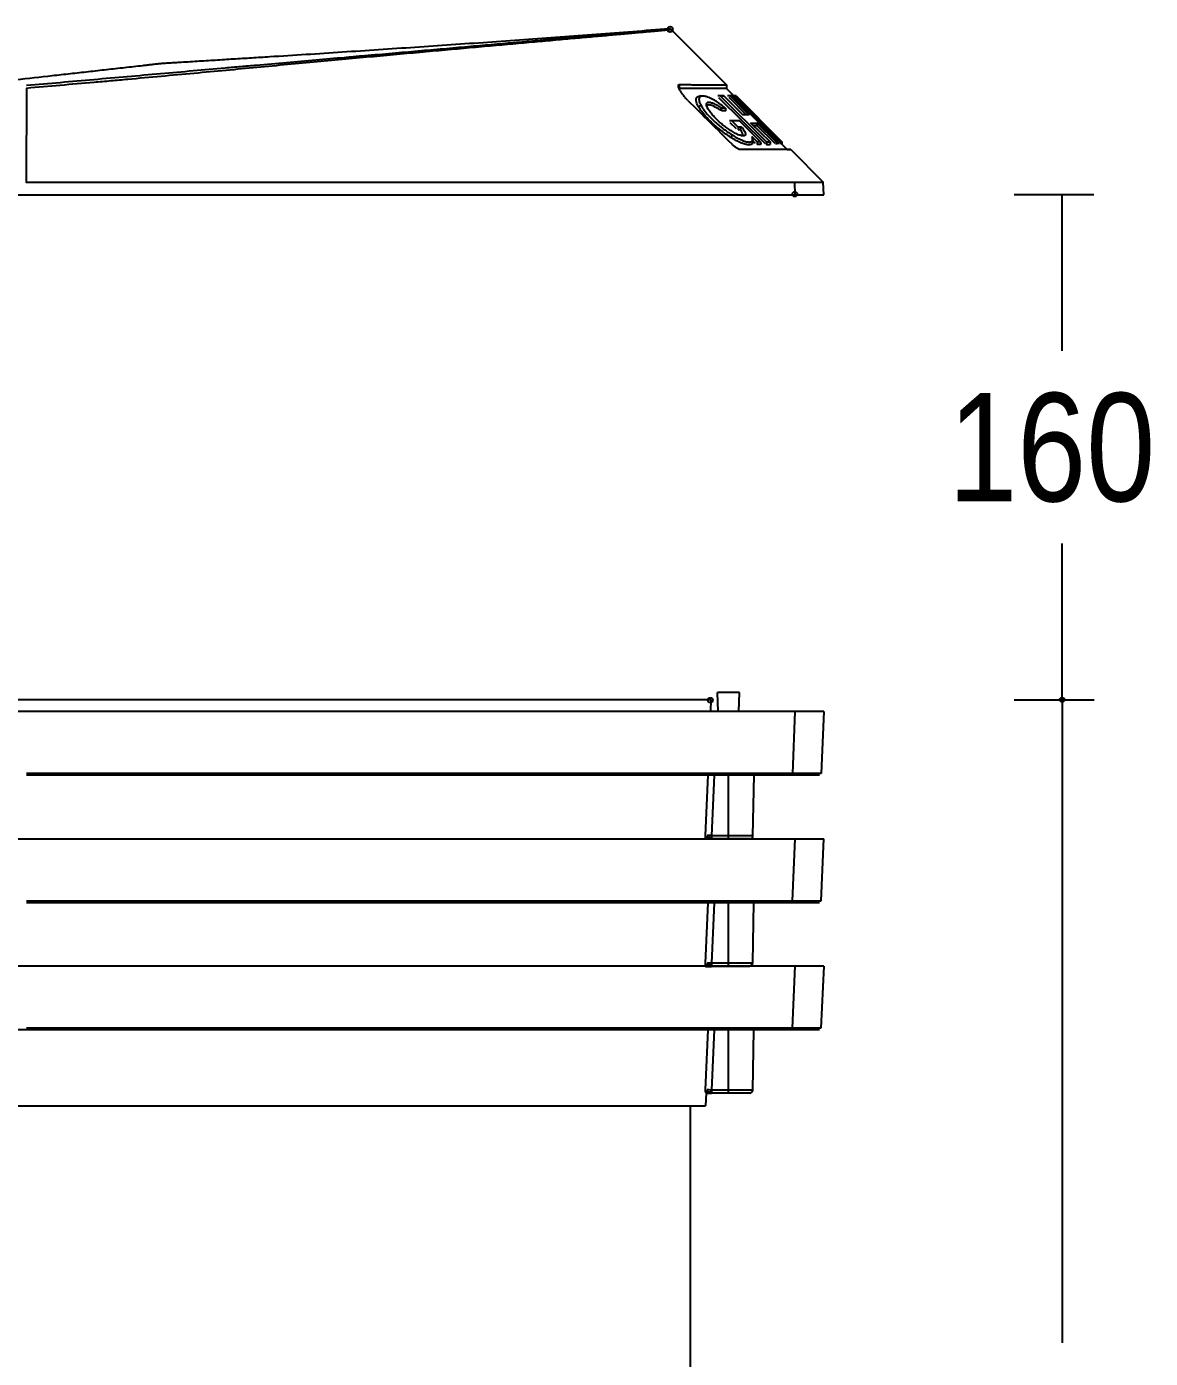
# Model space of a CAD drawing. Extents: x 0 to 170, y 4 to 247.
# Drawn here: x 43.99 to 85.23, y 122.69 to 171.57 of the extents above; entities that cross this region are included whole.
import ezdxf

# ---------------------------------------------------------------- set-up
doc = ezdxf.new("R2010")
doc.units = 0
doc.layers.add('LIVELLO_1', color=160, linetype='Continuous')
doc.styles.add('STD', font='txt')

# ---------------------------------------------------------------- blocks, each defined once
blk = doc.blocks.new('AI9-BLK1')
at = {"layer": 'LIVELLO_1', "color": 7}
for p, q in [((-17.258, 46.035), (-15.243, 44.014)), ((-16.098, 43.604), (-16.187, 43.607)), ((-15.429, 43.612), (-15.558, 43.612)), ((-15.47, 43.608), (-15.558, 43.612)), ((-15.526, 43.553), (-13.822, 41.866)), ((-15.429, 43.612), (-15.341, 43.608)), ((-14.972, 43.609), (-15.238, 43.876)), ((-15.109, 43.607), (-15.196, 43.611)), ((-15.158, 43.558), (-14.515, 42.916)), ((-15.032, 43.608), (-15.118, 43.612)), ((-15.032, 43.607), (-15.118, 43.611)), ((-14.948, 43.607), (-15.033, 43.609)), ((-13.342, 41.92), (-15.032, 43.607)), ((-14.911, 43.607), (-14.996, 43.609)), ((-14.887, 43.607), (-14.972, 43.609)), ((-14.948, 43.607), (-13.263, 41.918)), ((-13.228, 41.918), (-14.911, 43.607)), ((-15.423, 43.064), (-15.417, 43.161)), ((-15.272, 43.161), (-15.269, 43.074)), ((-15.04, 42.691), (-15.131, 42.694)), ((-14.872, 42.401), (-15.104, 42.626)), ((-14.767, 42.693), (-14.856, 42.696)), ((-14.767, 42.693), (-14.856, 42.694)), ((-14.249, 42.524), (-14.123, 42.525)), ((-14.81, 42.466), (-14.814, 42.366)), ((-14.72, 42.369), (-14.814, 42.366)), ((-13.012, 41.64), (-14.767, 41.641)), ((-14.279, 42.02), (-14.275, 41.931)), ((-14.177, 41.86), (-14.276, 41.961)), ((-14.113, 41.922), (-14.117, 41.825)), ((-13.986, 41.921), (-13.983, 41.835)), ((-13.64, 41.921), (-13.64, 41.829)), ((-13.64, 41.921), (-13.637, 41.835)), ((-13.417, 41.92), (-13.415, 41.83)), ((-13.342, 41.921), (-13.339, 41.835)), ((-13.342, 41.92), (-13.341, 41.832)), ((-13.263, 41.918), (-13.26, 41.832)), ((-13.225, 41.832), (-13.228, 41.918)), ((-13.012, 41.64), (-13.203, 41.832)), ((-13.012, 41.641), (-12.875, 41.639)), ((-12.876, 41.637), (-11.685, 40.443)), ((-12.744, 40.443), (-12.729, 39.975)), ((-11.67, 39.976), (-11.685, 40.444)), ((-4.682, 39.989), (-1.757, 39.989)), ((-2.929, 39.996), (-2.929, 34.258)), ((-2.929, 27.176), (-2.929, 21.441)), ((-14.763, 21.712), (-15.568, 21.712)), ((-15.543, 21.013), (-15.568, 21.712)), ((-14.789, 21.013), (-14.763, 21.712)), ((-43.62, 21.46), (-15.808, 21.46)), ((-15.808, 21.46), (-15.826, 21.013)), ((-4.682, 21.447), (-1.757, 21.447)), ((-4.665, 21.447), (-1.739, 21.447)), ((-2.912, -2.151), (-2.912, 21.453)), ((-12.729, 21.013), (-12.819, 18.735)), ((-11.669, 21.013), (-11.769, 18.735)), ((-12.819, 18.735), (-40.928, 18.735)), ((-12.873, 18.678), (-40.923, 18.678)), ((-15.922, 18.678), (-16.016, 16.463)), ((-15.689, 18.678), (-15.783, 16.456)), ((-15.166, 16.456), (-15.166, 18.678)), ((-14.267, 16.456), (-14.228, 18.678)), ((-11.827, 18.678), (-12.873, 18.678)), ((-11.769, 18.735), (-12.819, 18.735)), ((-16.004, 16.341), (-15.894, 16.341)), ((-15.894, 16.341), (-15.783, 16.341)), ((-15.783, 16.456), (-15.783, 16.377)), ((-15.166, 16.456), (-15.783, 16.456)), ((-15.166, 16.341), (-15.783, 16.341)), ((-15.166, 16.341), (-15.166, 16.456)), ((-14.267, 16.456), (-15.166, 16.456)), ((-14.384, 16.341), (-15.166, 16.341)), ((-12.732, 16.337), (-12.822, 14.064)), ((-11.673, 16.337), (-11.772, 14.064)), ((-12.819, 14.053), (-40.928, 14.053)), ((-12.873, 13.996), (-40.923, 13.996)), ((-15.922, 13.996), (-16.016, 11.783)), ((-15.689, 13.996), (-15.783, 11.777)), ((-15.166, 11.777), (-15.166, 13.996)), ((-14.269, 11.791), (-14.23, 14.007)), ((-11.827, 13.996), (-12.873, 13.996)), ((-11.769, 14.053), (-12.819, 14.053)), ((-15.783, 11.777), (-15.783, 11.695)), ((-15.166, 11.777), (-15.783, 11.777)), ((-15.166, 11.662), (-15.166, 11.777)), ((-14.267, 11.777), (-15.166, 11.777)), ((-16.004, 11.662), (-15.894, 11.662)), ((-15.894, 11.662), (-15.783, 11.662)), ((-15.166, 11.662), (-15.783, 11.662)), ((-14.384, 11.662), (-15.166, 11.662)), ((-12.732, 11.665), (-12.822, 9.392)), ((-11.672, 11.665), (-11.772, 9.392)), ((-40.918, 9.337), (-49.389, 9.337)), ((-12.822, 9.392), (-40.924, 9.392)), ((-12.876, 9.337), (-40.918, 9.337)), ((-15.924, 9.337), (-16.019, 7.125)), ((-15.692, 9.337), (-15.786, 7.119)), ((-15.169, 7.119), (-15.169, 9.337)), ((-14.269, 7.119), (-14.23, 9.337)), ((-11.83, 9.337), (-12.876, 9.337)), ((-11.772, 9.392), (-12.822, 9.392)), ((-15.99, 7.006), (-16.01, 6.539)), ((-16.007, 7.006), (-15.897, 7.006)), ((-15.897, 7.006), (-15.786, 7.006)), ((-15.786, 7.119), (-15.786, 7.038)), ((-15.169, 7.119), (-15.786, 7.119)), ((-15.169, 7.006), (-15.786, 7.006)), ((-15.169, 7.006), (-15.169, 7.119)), ((-14.269, 7.119), (-15.169, 7.119)), ((-14.386, 7.006), (-15.169, 7.006)), ((-52.78, 6.539), (-16.01, 6.539)), ((-16.566, 6.539), (-16.566, -32.709))]:
    blk.add_line(p, q, dxfattribs=at)
for points in [[(-14.641, 42.914), (-15.341, 43.608), (-15.47, 43.608), (-13.766, 41.921), (-13.64, 41.921), (-14.339, 42.613), (-14.113, 42.613), (-13.417, 41.92)], [(-15.109, 43.607), (-14.413, 42.913), (-14.641, 42.914)], [(-14.887, 43.607), (-13.206, 41.918), (-13.203, 41.832), (-13.206, 41.918)], [(-14.413, 42.913), (-14.515, 42.916), (-14.645, 42.916)], [(-14.113, 42.613), (-14.123, 42.525), (-13.466, 41.87)], [(-13.766, 41.921), (-13.768, 41.827), (-13.64, 41.829)], [(-49.524, 39.975), (-40.938, 39.975), (-12.729, 39.975), (-11.67, 39.975)], [(-11.669, 21.013), (-12.729, 21.013), (-40.938, 21.013), (-49.524, 21.013), (-54.64, 21.013)], [(-11.67, 16.331), (-12.729, 16.331), (-40.938, 16.331), (-49.524, 16.331), (-54.64, 16.331), (-54.794, 16.331)], [(-15.783, 16.456), (-15.826, 16.459), (-15.869, 16.46), (-15.908, 16.462), (-15.943, 16.463)], [(-15.783, 11.777), (-15.826, 11.779), (-15.869, 11.78), (-15.908, 11.781), (-15.943, 11.781)], [(-11.672, 11.665), (-12.732, 11.665), (-40.934, 11.665), (-49.519, 11.665), (-54.631, 11.665)], [(-15.786, 7.119), (-15.83, 7.121), (-15.872, 7.124), (-15.911, 7.124), (-15.944, 7.125)]]:
    blk.add_lwpolyline(points, dxfattribs=at)
for centre, radius in [((-17.309, 46.048), 0.102), ((-17.309, 46.048), 0.102), ((-12.729, 40.001), 0.0886)]:
    blk.add_circle(centre, radius, dxfattribs=at)
for centre, major_axis, ratio in [((-15.832, 21.432), (0.0894, 0), 0.986543), ((-2.928, 21.447), (-0.0003, -0.081), 0.976587), ((-2.911, 21.447), (-0.0003, -0.081), 0.985097)]:
    blk.add_ellipse(centre, major_axis=major_axis, ratio=ratio, dxfattribs=at)
for points, knots in [([(-17.348, 46.068), (-18.236, 45.998), (-19.123, 45.93), (-20.011, 45.864), (-20.898, 45.797), (-21.786, 45.73), (-22.674, 45.667), (-23.563, 45.603), (-24.45, 45.542), (-25.339, 45.479), (-25.783, 45.448), (-26.227, 45.418), (-26.671, 45.387), (-27.115, 45.359), (-27.56, 45.327), (-28.004, 45.299), (-28.447, 45.268), (-28.892, 45.24), (-29.337, 45.211), (-29.779, 45.181), (-30.224, 45.152), (-30.669, 45.123), (-31.113, 45.095), (-31.558, 45.066), (-32.001, 45.038), (-32.223, 45.024), (-32.445, 45.011), (-32.668, 44.997), (-32.89, 44.984), (-33.113, 44.969), (-33.335, 44.956), (-33.557, 44.942), (-33.777, 44.927), (-34.001, 44.913), (-34.112, 44.906), (-34.223, 44.9), (-34.334, 44.893), (-34.445, 44.886), (-34.556, 44.879), (-34.667, 44.872), (-34.779, 44.866), (-34.889, 44.858), (-34.999, 44.851), (-35.112, 44.844), (-35.221, 44.838), (-35.334, 44.831), (-35.389, 44.828), (-35.446, 44.825), (-35.5, 44.821), (-35.556, 44.818), (-35.611, 44.815), (-35.668, 44.811), (-35.723, 44.808), (-35.778, 44.805), (-35.833, 44.801), (-35.888, 44.797), (-35.945, 44.794), (-36, 44.788), (-36.028, 44.787), (-36.056, 44.784), (-36.083, 44.78), (-36.111, 44.777), (-36.138, 44.774), (-36.166, 44.771), (-36.221, 44.766), (-36.276, 44.76), (-36.333, 44.753), (-36.387, 44.747), (-36.442, 44.742), (-36.497, 44.734), (-36.554, 44.727), (-36.609, 44.722), (-36.663, 44.714), (-36.775, 44.703), (-36.885, 44.69), (-36.996, 44.678), (-37.106, 44.665), (-37.216, 44.652), (-37.327, 44.641), (-37.438, 44.628), (-37.547, 44.615), (-37.66, 44.603), (-37.769, 44.591), (-37.88, 44.578), (-37.991, 44.565), (-38.211, 44.541), (-38.432, 44.516), (-38.655, 44.49), (-38.875, 44.468), (-39.098, 44.442), (-39.319, 44.418), (-39.539, 44.394), (-39.76, 44.368), (-39.983, 44.344), (-40.424, 44.295), (-40.866, 44.245), (-41.309, 44.198), (-41.752, 44.148), (-42.194, 44.1), (-42.637, 44.052), (-43.079, 44.002), (-43.521, 43.956), (-43.964, 43.907), (-44.406, 43.859), (-44.849, 43.812), (-45.292, 43.763), (-45.734, 43.716), (-46.177, 43.669), (-46.62, 43.622), (-47.062, 43.574), (-47.505, 43.526), (-47.948, 43.48), (-48.389, 43.433), (-48.833, 43.387), (-49.276, 43.34), (-49.719, 43.294), (-50.161, 43.248), (-50.603, 43.202), (-51.047, 43.155), (-51.49, 43.111), (-51.933, 43.066), (-52.154, 43.042), (-52.375, 43.021), (-52.597, 42.998), (-52.818, 42.975), (-53.04, 42.954), (-53.262, 42.931), (-53.484, 42.908), (-53.704, 42.887), (-53.926, 42.866), (-54.147, 42.842), (-54.368, 42.819), (-54.59, 42.798)], [0, 0, 0, 0, 1, 1, 1, 2, 2, 2, 3, 3, 3, 4, 4, 4, 5, 5, 5, 6, 6, 6, 7, 7, 7, 8, 8, 8, 9, 9, 9, 10, 10, 10, 11, 11, 11, 12, 12, 12, 13, 13, 13, 14, 14, 14, 15, 15, 15, 16, 16, 16, 17, 17, 17, 18, 18, 18, 19, 19, 19, 20, 20, 20, 21, 21, 21, 22, 22, 22, 23, 23, 23, 24, 24, 24, 25, 25, 25, 26, 26, 26, 27, 27, 27, 28, 28, 28, 29, 29, 29, 30, 30, 30, 31, 31, 31, 32, 32, 32, 33, 33, 33, 34, 34, 34, 35, 35, 35, 36, 36, 36, 37, 37, 37, 38, 38, 38, 39, 39, 39, 40, 40, 40, 41, 41, 41, 42, 42, 42, 43, 43, 43, 44, 44, 44, 44]), ([(-17.258, 46.035), (-17.258, 46.035), (-17.258, 46.035), (-17.258, 46.035), (-17.258, 46.035), (-17.259, 46.035), (-17.259, 46.034), (-17.259, 46.034), (-17.261, 46.034), (-17.261, 46.034), (-17.261, 46.034), (-17.264, 46.034), (-17.264, 46.034), (-17.264, 46.034), (-17.268, 46.034), (-17.268, 46.034), (-17.269, 46.034), (-17.272, 46.034), (-17.275, 46.034), (-17.278, 46.033), (-17.283, 46.033), (-17.286, 46.033), (-17.29, 46.031), (-17.294, 46.031), (-17.299, 46.031), (-17.303, 46.031), (-17.308, 46.03), (-17.313, 46.03), (-17.319, 46.03), (-17.325, 46.03), (-17.329, 46.028), (-17.344, 46.028), (-17.357, 46.026), (-17.369, 46.026), (-17.384, 46.023), (-17.4, 46.023), (-17.416, 46.021), (-17.435, 46.018), (-17.454, 46.017), (-17.471, 46.016), (-17.491, 46.014), (-17.512, 46.013), (-17.533, 46.008), (-17.556, 46.007), (-17.579, 46.006), (-17.601, 46.003), (-17.627, 46.001), (-17.652, 46), (-17.676, 45.997), (-17.733, 45.991), (-17.789, 45.987), (-17.845, 45.981), (-17.908, 45.976), (-17.972, 45.97), (-18.035, 45.964), (-18.106, 45.959), (-18.177, 45.952), (-18.247, 45.945), (-18.324, 45.938), (-18.401, 45.93), (-18.478, 45.925), (-18.563, 45.916), (-18.646, 45.909), (-18.728, 45.902), (-18.816, 45.895), (-18.905, 45.886), (-18.994, 45.878), (-19.087, 45.869), (-19.181, 45.861), (-19.274, 45.852), (-19.373, 45.844), (-19.472, 45.835), (-19.569, 45.825), (-19.672, 45.817), (-19.776, 45.807), (-19.88, 45.798), (-20.098, 45.78), (-20.317, 45.759), (-20.537, 45.74), (-20.652, 45.73), (-20.767, 45.72), (-20.881, 45.71), (-21.001, 45.698), (-21.119, 45.688), (-21.238, 45.677), (-21.36, 45.667), (-21.484, 45.655), (-21.606, 45.644), (-21.733, 45.632), (-21.859, 45.622), (-21.984, 45.611), (-22.245, 45.589), (-22.507, 45.564), (-22.768, 45.54), (-23.041, 45.515), (-23.316, 45.491), (-23.589, 45.466), (-23.875, 45.441), (-24.16, 45.415), (-24.445, 45.389), (-24.741, 45.363), (-25.038, 45.335), (-25.334, 45.309), (-25.642, 45.281), (-25.948, 45.254), (-26.256, 45.225), (-26.575, 45.197), (-26.891, 45.169), (-27.211, 45.139), (-27.538, 45.109), (-27.867, 45.078), (-28.196, 45.048), (-28.534, 45.017), (-28.874, 44.985), (-29.213, 44.954), (-29.563, 44.923), (-29.913, 44.889), (-30.262, 44.856), (-30.623, 44.824), (-30.984, 44.79), (-31.344, 44.757), (-32.097, 44.686), (-32.851, 44.615), (-33.603, 44.544), (-33.996, 44.509), (-34.388, 44.472), (-34.78, 44.434), (-35.181, 44.398), (-35.582, 44.36), (-35.984, 44.324), (-36.393, 44.286), (-36.801, 44.248), (-37.21, 44.212), (-37.415, 44.192), (-37.623, 44.174), (-37.829, 44.157), (-38.036, 44.138), (-38.242, 44.12), (-38.448, 44.102), (-38.862, 44.066), (-39.275, 44.031), (-39.688, 43.994), (-40.1, 43.958), (-40.513, 43.923), (-40.925, 43.886), (-40.925, 43.886), (-40.937, 40.443), (-40.937, 40.443), (-40.937, 40.443), (-12.744, 40.443), (-12.744, 40.443), (-12.744, 40.443), (-11.685, 40.443), (-11.685, 40.443)], [0, 0, 0, 0, 1, 1, 1, 2, 2, 2, 3, 3, 3, 4, 4, 4, 5, 5, 5, 6, 6, 6, 7, 7, 7, 8, 8, 8, 9, 9, 9, 10, 10, 10, 11, 11, 11, 12, 12, 12, 13, 13, 13, 14, 14, 14, 15, 15, 15, 16, 16, 16, 17, 17, 17, 18, 18, 18, 19, 19, 19, 20, 20, 20, 21, 21, 21, 22, 22, 22, 23, 23, 23, 24, 24, 24, 25, 25, 25, 26, 26, 26, 27, 27, 27, 28, 28, 28, 29, 29, 29, 30, 30, 30, 31, 31, 31, 32, 32, 32, 33, 33, 33, 34, 34, 34, 35, 35, 35, 36, 36, 36, 37, 37, 37, 38, 38, 38, 39, 39, 39, 40, 40, 40, 41, 41, 41, 42, 42, 42, 43, 43, 43, 44, 44, 44, 45, 45, 45, 46, 46, 46, 47, 47, 47, 48, 48, 48, 49, 49, 49, 50, 50, 50, 51, 51, 51, 51]), ([(-40.923, 43.998), (-40.513, 44.035), (-40.103, 44.07), (-39.692, 44.106), (-39.28, 44.143), (-38.871, 44.178), (-38.458, 44.215), (-37.64, 44.286), (-36.823, 44.358), (-36.005, 44.429), (-35.605, 44.465), (-35.206, 44.502), (-34.806, 44.536), (-34.416, 44.571), (-34.025, 44.604), (-33.635, 44.639), (-33.443, 44.655), (-33.252, 44.672), (-33.061, 44.689), (-32.871, 44.705), (-32.683, 44.722), (-32.495, 44.74), (-32.124, 44.771), (-31.756, 44.804), (-31.384, 44.837), (-31.026, 44.868), (-30.667, 44.899), (-30.308, 44.932), (-29.959, 44.961), (-29.612, 44.993), (-29.264, 45.022), (-29.092, 45.038), (-28.922, 45.054), (-28.752, 45.068), (-28.585, 45.082), (-28.416, 45.096), (-28.25, 45.112), (-28.084, 45.126), (-27.92, 45.14), (-27.754, 45.154), (-27.591, 45.17), (-27.43, 45.184), (-27.267, 45.197), (-26.951, 45.227), (-26.634, 45.254), (-26.317, 45.281), (-26.011, 45.309), (-25.705, 45.335), (-25.398, 45.361), (-25.25, 45.374), (-25.1, 45.389), (-24.952, 45.401), (-24.805, 45.415), (-24.658, 45.428), (-24.513, 45.441), (-24.228, 45.466), (-23.945, 45.491), (-23.659, 45.515), (-23.522, 45.528), (-23.384, 45.539), (-23.246, 45.552), (-23.111, 45.561), (-22.978, 45.574), (-22.842, 45.586), (-22.583, 45.61), (-22.321, 45.632), (-22.06, 45.657), (-21.936, 45.667), (-21.809, 45.678), (-21.684, 45.688), (-21.563, 45.699), (-21.44, 45.71), (-21.318, 45.72), (-21.199, 45.73), (-21.082, 45.742), (-20.964, 45.752), (-20.849, 45.762), (-20.733, 45.773), (-20.618, 45.781), (-20.4, 45.801), (-20.182, 45.82), (-19.964, 45.84), (-19.861, 45.848), (-19.759, 45.857), (-19.656, 45.867), (-19.558, 45.875), (-19.458, 45.884), (-19.361, 45.894), (-19.268, 45.901), (-19.174, 45.909), (-19.081, 45.916), (-18.992, 45.925), (-18.904, 45.932), (-18.816, 45.939), (-18.734, 45.947), (-18.651, 45.956), (-18.568, 45.962), (-18.491, 45.969), (-18.414, 45.976), (-18.337, 45.981), (-18.266, 45.989), (-18.196, 45.994), (-18.125, 46), (-18.062, 46.006), (-17.999, 46.013), (-17.935, 46.018), (-17.879, 46.023), (-17.823, 46.028), (-17.766, 46.033), (-17.742, 46.034), (-17.717, 46.037), (-17.692, 46.038), (-17.669, 46.04), (-17.646, 46.042), (-17.624, 46.044), (-17.603, 46.047), (-17.582, 46.048), (-17.562, 46.05), (-17.544, 46.051), (-17.525, 46.052), (-17.508, 46.055), (-17.491, 46.055), (-17.477, 46.057), (-17.459, 46.058), (-17.448, 46.059), (-17.435, 46.061), (-17.422, 46.062), (-17.416, 46.062), (-17.41, 46.064), (-17.405, 46.064), (-17.4, 46.064), (-17.394, 46.064), (-17.39, 46.065), (-17.386, 46.065), (-17.381, 46.065), (-17.379, 46.065), (-17.374, 46.065), (-17.371, 46.067), (-17.367, 46.067), (-17.365, 46.067), (-17.361, 46.067), (-17.358, 46.067), (-17.358, 46.067), (-17.355, 46.067), (-17.355, 46.067), (-17.355, 46.067), (-17.354, 46.067), (-17.352, 46.068), (-17.352, 46.068), (-17.351, 46.068), (-17.351, 46.068), (-17.351, 46.068), (-17.35, 46.068), (-17.35, 46.068), (-17.35, 46.068), (-17.348, 46.068), (-17.348, 46.068)], [0, 0, 0, 0, 1, 1, 1, 2, 2, 2, 3, 3, 3, 4, 4, 4, 5, 5, 5, 6, 6, 6, 7, 7, 7, 8, 8, 8, 9, 9, 9, 10, 10, 10, 11, 11, 11, 12, 12, 12, 13, 13, 13, 14, 14, 14, 15, 15, 15, 16, 16, 16, 17, 17, 17, 18, 18, 18, 19, 19, 19, 20, 20, 20, 21, 21, 21, 22, 22, 22, 23, 23, 23, 24, 24, 24, 25, 25, 25, 26, 26, 26, 27, 27, 27, 28, 28, 28, 29, 29, 29, 30, 30, 30, 31, 31, 31, 32, 32, 32, 33, 33, 33, 34, 34, 34, 35, 35, 35, 36, 36, 36, 37, 37, 37, 38, 38, 38, 39, 39, 39, 40, 40, 40, 41, 41, 41, 42, 42, 42, 43, 43, 43, 44, 44, 44, 45, 45, 45, 46, 46, 46, 47, 47, 47, 48, 48, 48, 49, 49, 49, 50, 50, 50, 51, 51, 51, 52, 52, 52, 52]), ([(-16.655, 43.445), (-16.687, 43.477), (-16.717, 43.509), (-16.747, 43.543), (-16.776, 43.575), (-16.803, 43.609), (-16.829, 43.642), (-16.854, 43.676), (-16.879, 43.709), (-16.9, 43.743), (-16.91, 43.758), (-16.921, 43.777), (-16.931, 43.792), (-16.94, 43.807), (-16.95, 43.822), (-16.957, 43.841), (-16.966, 43.855), (-16.973, 43.869), (-16.981, 43.883), (-16.986, 43.899), (-16.991, 43.913), (-16.995, 43.927), (-16.999, 43.938), (-17.003, 43.95), (-17.005, 43.964), (-17.005, 43.97), (-17.006, 43.974), (-17.006, 43.981), (-17.006, 43.984), (-17.005, 43.989), (-17.003, 43.994), (-17.003, 43.998), (-17.002, 44.001), (-16.999, 44.005), (-16.998, 44.008), (-16.995, 44.014), (-16.992, 44.015), (-16.985, 44.021), (-16.976, 44.022), (-16.967, 44.022), (-16.832, 44.021), (-16.695, 44.021), (-16.561, 44.021), (-16.497, 44.021), (-16.434, 44.019), (-16.37, 44.019), (-16.312, 44.019), (-16.251, 44.019), (-16.191, 44.019), (-16.135, 44.018), (-16.078, 44.018), (-16.022, 44.017), (-15.969, 44.017), (-15.918, 44.017), (-15.866, 44.017), (-15.819, 44.017), (-15.772, 44.017), (-15.725, 44.015), (-15.725, 44.015), (-15.602, 44.015), (-15.602, 44.015), (-15.565, 44.015), (-15.531, 44.015), (-15.494, 44.015), (-15.494, 44.015), (-15.448, 44.015), (-15.448, 44.015), (-15.434, 44.015), (-15.42, 44.014), (-15.405, 44.014), (-15.405, 44.014), (-15.368, 44.014), (-15.368, 44.014), (-15.368, 44.014), (-15.336, 44.014), (-15.336, 44.014), (-15.336, 44.014), (-15.308, 44.014), (-15.308, 44.014), (-15.308, 44.014), (-15.285, 44.014), (-15.285, 44.014), (-15.285, 44.014), (-15.266, 44.014), (-15.266, 44.014), (-15.266, 44.014), (-15.259, 44.014), (-15.259, 44.014), (-15.259, 44.014), (-15.253, 44.014), (-15.253, 44.014), (-15.253, 44.014), (-15.248, 44.014), (-15.248, 44.014), (-15.248, 44.014), (-15.244, 44.014), (-15.244, 44.014), (-15.244, 44.014), (-15.244, 44.014), (-15.243, 44.014), (-15.243, 44.014), (-15.243, 44.014), (-15.243, 44.014), (-15.243, 44.014), (-15.238, 43.876), (-15.238, 43.876), (-15.238, 43.876), (-16.963, 43.876), (-16.963, 43.876), (-16.963, 43.876), (-16.967, 44.022), (-16.967, 44.022)], [0, 0, 0, 0, 1, 1, 1, 2, 2, 2, 3, 3, 3, 4, 4, 4, 5, 5, 5, 6, 6, 6, 7, 7, 7, 8, 8, 8, 9, 9, 9, 10, 10, 10, 11, 11, 11, 12, 12, 12, 13, 13, 13, 14, 14, 14, 15, 15, 15, 16, 16, 16, 17, 17, 17, 18, 18, 18, 19, 19, 19, 20, 20, 20, 21, 21, 21, 22, 22, 22, 23, 23, 23, 24, 24, 24, 25, 25, 25, 26, 26, 26, 27, 27, 27, 28, 28, 28, 29, 29, 29, 30, 30, 30, 31, 31, 31, 32, 32, 32, 33, 33, 33, 34, 34, 34, 35, 35, 35, 36, 36, 36, 37, 37, 37, 37]), ([(-16.17, 43.252), (-16.17, 43.252), (-16.266, 43.213), (-16.266, 43.213), (-16.288, 43.25), (-16.306, 43.29), (-16.322, 43.33), (-16.334, 43.362), (-16.346, 43.395), (-16.35, 43.429), (-16.351, 43.443), (-16.353, 43.456), (-16.353, 43.472), (-16.351, 43.482), (-16.351, 43.494), (-16.349, 43.506), (-16.347, 43.514), (-16.342, 43.526), (-16.338, 43.536), (-16.334, 43.544), (-16.329, 43.553), (-16.324, 43.56), (-16.318, 43.567), (-16.31, 43.572), (-16.303, 43.578), (-16.295, 43.584), (-16.286, 43.588), (-16.277, 43.592), (-16.258, 43.601), (-16.237, 43.605), (-16.216, 43.605), (-16.19, 43.607), (-16.166, 43.605), (-16.141, 43.601)], [0, 0, 0, 0, 1, 1, 1, 2, 2, 2, 3, 3, 3, 4, 4, 4, 5, 5, 5, 6, 6, 6, 7, 7, 7, 8, 8, 8, 9, 9, 9, 10, 10, 10, 11, 11, 11, 11]), ([(-15.273, 43.161), (-15.35, 43.223), (-15.431, 43.284), (-15.514, 43.34), (-15.552, 43.367), (-15.592, 43.392), (-15.629, 43.415), (-15.666, 43.436), (-15.702, 43.458), (-15.74, 43.479), (-15.773, 43.496), (-15.808, 43.513), (-15.843, 43.53), (-15.873, 43.543), (-15.905, 43.557), (-15.937, 43.568), (-15.966, 43.577), (-15.995, 43.585), (-16.024, 43.592), (-16.049, 43.599), (-16.076, 43.602), (-16.101, 43.604), (-16.123, 43.604), (-16.145, 43.602), (-16.166, 43.597), (-16.183, 43.591), (-16.2, 43.582), (-16.213, 43.571), (-16.219, 43.564), (-16.225, 43.558), (-16.231, 43.55), (-16.235, 43.541), (-16.239, 43.534), (-16.242, 43.524), (-16.245, 43.513), (-16.246, 43.503), (-16.248, 43.492), (-16.248, 43.48), (-16.248, 43.466), (-16.246, 43.455), (-16.244, 43.423), (-16.235, 43.392), (-16.224, 43.362), (-16.207, 43.324), (-16.19, 43.287), (-16.17, 43.252), (-16.134, 43.192), (-16.094, 43.134), (-16.052, 43.079), (-16.005, 43.016), (-15.956, 42.958), (-15.905, 42.901), (-15.853, 42.842), (-15.796, 42.785), (-15.74, 42.73), (-15.683, 42.674), (-15.625, 42.623), (-15.565, 42.572), (-15.507, 42.523), (-15.448, 42.473), (-15.387, 42.425), (-15.33, 42.382), (-15.27, 42.337), (-15.211, 42.294), (-15.154, 42.255), (-15.096, 42.216), (-15.036, 42.179), (-14.978, 42.141), (-14.917, 42.106), (-14.856, 42.071), (-14.802, 42.043), (-14.746, 42.016), (-14.689, 41.991), (-14.641, 41.971), (-14.591, 41.951), (-14.54, 41.938), (-14.518, 41.931), (-14.496, 41.925), (-14.474, 41.922), (-14.455, 41.918), (-14.435, 41.917), (-14.415, 41.915), (-14.398, 41.915), (-14.382, 41.915), (-14.365, 41.918), (-14.351, 41.921), (-14.336, 41.924), (-14.325, 41.931), (-14.313, 41.937), (-14.303, 41.945), (-14.296, 41.957), (-14.289, 41.967), (-14.282, 41.979), (-14.281, 41.993), (-14.278, 42.009), (-14.279, 42.027), (-14.282, 42.044), (-14.285, 42.066), (-14.293, 42.087), (-14.301, 42.107), (-14.301, 42.107), (-14.113, 41.922), (-14.113, 41.922)], [0, 0, 0, 0, 1, 1, 1, 2, 2, 2, 3, 3, 3, 4, 4, 4, 5, 5, 5, 6, 6, 6, 7, 7, 7, 8, 8, 8, 9, 9, 9, 10, 10, 10, 11, 11, 11, 12, 12, 12, 13, 13, 13, 14, 14, 14, 15, 15, 15, 16, 16, 16, 17, 17, 17, 18, 18, 18, 19, 19, 19, 20, 20, 20, 21, 21, 21, 22, 22, 22, 23, 23, 23, 24, 24, 24, 25, 25, 25, 26, 26, 26, 27, 27, 27, 28, 28, 28, 29, 29, 29, 30, 30, 30, 31, 31, 31, 32, 32, 32, 33, 33, 33, 34, 34, 34, 34]), ([(-15.036, 42.179), (-15.036, 42.179), (-15.079, 42.087), (-15.079, 42.087), (-15.141, 42.124), (-15.201, 42.167), (-15.262, 42.208), (-15.324, 42.25), (-15.387, 42.297), (-15.448, 42.345), (-15.512, 42.395), (-15.574, 42.446), (-15.635, 42.497), (-15.697, 42.551), (-15.758, 42.608), (-15.818, 42.664), (-15.879, 42.723), (-15.936, 42.782), (-15.991, 42.845), (-16.045, 42.906), (-16.095, 42.967), (-16.145, 43.031), (-16.188, 43.09), (-16.229, 43.15), (-16.266, 43.213)], [0, 0, 0, 0, 1, 1, 1, 2, 2, 2, 3, 3, 3, 4, 4, 4, 5, 5, 5, 6, 6, 6, 7, 7, 7, 8, 8, 8, 8]), ([(-15.918, 43.135), (-15.933, 43.158), (-15.944, 43.181), (-15.955, 43.205), (-15.963, 43.225), (-15.969, 43.245), (-15.973, 43.265), (-15.976, 43.28), (-15.978, 43.296), (-15.975, 43.311), (-15.973, 43.323), (-15.969, 43.336), (-15.963, 43.344), (-15.956, 43.354), (-15.949, 43.361), (-15.939, 43.367), (-15.927, 43.372), (-15.915, 43.375), (-15.904, 43.377), (-15.889, 43.378), (-15.875, 43.378), (-15.861, 43.377), (-15.844, 43.375), (-15.828, 43.372), (-15.811, 43.368), (-15.792, 43.362), (-15.773, 43.358), (-15.756, 43.351), (-15.735, 43.343), (-15.715, 43.334), (-15.694, 43.326), (-15.673, 43.316), (-15.653, 43.306), (-15.631, 43.294), (-15.607, 43.282), (-15.584, 43.269), (-15.563, 43.256), (-15.513, 43.228), (-15.465, 43.195), (-15.417, 43.161)], [0, 0, 0, 0, 1, 1, 1, 2, 2, 2, 3, 3, 3, 4, 4, 4, 5, 5, 5, 6, 6, 6, 7, 7, 7, 8, 8, 8, 9, 9, 9, 10, 10, 10, 11, 11, 11, 12, 12, 12, 13, 13, 13, 13]), ([(-15.417, 43.161), (-15.417, 43.161), (-15.455, 43.079), (-15.455, 43.079), (-15.488, 43.1), (-15.522, 43.123), (-15.555, 43.144), (-15.585, 43.162), (-15.616, 43.181), (-15.65, 43.198), (-15.677, 43.212), (-15.707, 43.228), (-15.736, 43.239), (-15.761, 43.249), (-15.787, 43.259), (-15.815, 43.266), (-15.837, 43.272), (-15.858, 43.276), (-15.882, 43.276), (-15.891, 43.276), (-15.901, 43.276), (-15.909, 43.274), (-15.918, 43.274), (-15.927, 43.272), (-15.934, 43.269), (-15.941, 43.266), (-15.949, 43.262), (-15.954, 43.258), (-15.959, 43.252), (-15.963, 43.245), (-15.968, 43.239)], [0, 0, 0, 0, 1, 1, 1, 2, 2, 2, 3, 3, 3, 4, 4, 4, 5, 5, 5, 6, 6, 6, 7, 7, 7, 8, 8, 8, 9, 9, 9, 10, 10, 10, 10]), ([(-14.682, 42.467), (-14.66, 42.443), (-14.641, 42.416), (-14.623, 42.389), (-14.606, 42.365), (-14.592, 42.342), (-14.577, 42.317), (-14.567, 42.297), (-14.559, 42.277), (-14.552, 42.255), (-14.55, 42.246), (-14.547, 42.237), (-14.545, 42.229), (-14.544, 42.222), (-14.544, 42.215), (-14.544, 42.208), (-14.544, 42.193), (-14.547, 42.181), (-14.554, 42.171), (-14.557, 42.167), (-14.56, 42.162), (-14.564, 42.159), (-14.569, 42.155), (-14.573, 42.152), (-14.577, 42.151), (-14.589, 42.145), (-14.601, 42.142), (-14.613, 42.141), (-14.628, 42.139), (-14.644, 42.141), (-14.66, 42.142), (-14.677, 42.145), (-14.696, 42.148), (-14.713, 42.154), (-14.734, 42.158), (-14.753, 42.165), (-14.774, 42.172), (-14.82, 42.188), (-14.865, 42.21), (-14.908, 42.232), (-14.961, 42.26), (-15.01, 42.288), (-15.06, 42.321), (-15.104, 42.349), (-15.148, 42.379), (-15.19, 42.409), (-15.237, 42.442), (-15.28, 42.474), (-15.326, 42.51), (-15.37, 42.545), (-15.416, 42.582), (-15.459, 42.622), (-15.504, 42.659), (-15.549, 42.7), (-15.592, 42.743), (-15.635, 42.782), (-15.677, 42.826), (-15.718, 42.872), (-15.756, 42.914), (-15.793, 42.958), (-15.83, 43.005), (-15.862, 43.048), (-15.892, 43.09), (-15.918, 43.135)], [0, 0, 0, 0, 1, 1, 1, 2, 2, 2, 3, 3, 3, 4, 4, 4, 5, 5, 5, 6, 6, 6, 7, 7, 7, 8, 8, 8, 9, 9, 9, 10, 10, 10, 11, 11, 11, 12, 12, 12, 13, 13, 13, 14, 14, 14, 15, 15, 15, 16, 16, 16, 17, 17, 17, 18, 18, 18, 19, 19, 19, 20, 20, 20, 21, 21, 21, 21]), ([(-15.273, 43.161), (-15.273, 43.161), (-15.276, 43.066), (-15.276, 43.066), (-15.326, 43.066), (-15.373, 43.064), (-15.423, 43.064)], [0, 0, 0, 0, 1, 1, 1, 2, 2, 2, 2]), ([(-13.986, 41.921), (-13.986, 41.921), (-14.767, 42.693), (-14.767, 42.693), (-14.857, 42.694), (-14.949, 42.693), (-15.04, 42.691), (-15.04, 42.691), (-14.81, 42.466), (-14.81, 42.466)], [0, 0, 0, 0, 1, 1, 1, 2, 2, 2, 3, 3, 3, 3]), ([(-14.276, 41.929), (-14.276, 41.915), (-14.276, 41.901), (-14.281, 41.887), (-14.284, 41.874), (-14.291, 41.863), (-14.299, 41.854), (-14.307, 41.844), (-14.318, 41.837), (-14.328, 41.83), (-14.339, 41.825), (-14.354, 41.82), (-14.367, 41.818), (-14.382, 41.815), (-14.398, 41.815), (-14.413, 41.815), (-14.432, 41.815), (-14.451, 41.816), (-14.469, 41.818), (-14.489, 41.82), (-14.511, 41.825), (-14.53, 41.829), (-14.552, 41.836), (-14.574, 41.842), (-14.596, 41.849), (-14.647, 41.864), (-14.696, 41.884), (-14.745, 41.905), (-14.799, 41.929), (-14.852, 41.957), (-14.906, 41.985), (-14.964, 42.018), (-15.022, 42.05), (-15.079, 42.087)], [0, 0, 0, 0, 1, 1, 1, 2, 2, 2, 3, 3, 3, 4, 4, 4, 5, 5, 5, 6, 6, 6, 7, 7, 7, 8, 8, 8, 9, 9, 9, 10, 10, 10, 11, 11, 11, 11]), ([(-14.688, 42.147), (-14.681, 42.149), (-14.673, 42.152), (-14.666, 42.157), (-14.66, 42.161), (-14.655, 42.167), (-14.652, 42.174), (-14.647, 42.181), (-14.645, 42.188), (-14.644, 42.198), (-14.644, 42.209), (-14.645, 42.219), (-14.647, 42.23), (-14.652, 42.243), (-14.656, 42.259), (-14.662, 42.271), (-14.669, 42.287), (-14.676, 42.301), (-14.685, 42.317), (-14.696, 42.335), (-14.706, 42.352), (-14.72, 42.369)], [0, 0, 0, 0, 1, 1, 1, 2, 2, 2, 3, 3, 3, 4, 4, 4, 5, 5, 5, 6, 6, 6, 7, 7, 7, 7]), ([(-12.876, 41.637), (-12.876, 41.637), (-14.736, 41.637), (-14.736, 41.637), (-14.749, 41.637), (-14.759, 41.639), (-14.771, 41.643), (-14.785, 41.647), (-14.799, 41.654), (-14.813, 41.661), (-14.828, 41.669), (-14.843, 41.677), (-14.857, 41.688), (-14.874, 41.698), (-14.889, 41.71), (-14.904, 41.722), (-14.922, 41.734), (-14.938, 41.747), (-14.954, 41.759), (-14.968, 41.775), (-14.986, 41.788), (-15, 41.802), (-15.015, 41.816), (-15.031, 41.829), (-15.047, 41.846)], [0, 0, 0, 0, 1, 1, 1, 2, 2, 2, 3, 3, 3, 4, 4, 4, 5, 5, 5, 6, 6, 6, 7, 7, 7, 8, 8, 8, 8]), ([(-13.986, 41.921), (-13.986, 41.921), (-13.991, 41.825), (-13.991, 41.825), (-14.033, 41.825), (-14.075, 41.825), (-14.117, 41.825)], [0, 0, 0, 0, 1, 1, 1, 2, 2, 2, 2]), ([(-15.783, 16.377), (-15.801, 16.378), (-15.817, 16.381), (-15.834, 16.384), (-15.848, 16.385), (-15.866, 16.386), (-15.88, 16.385), (-15.898, 16.385), (-15.912, 16.384), (-15.929, 16.381)], [0, 0, 0, 0, 1, 1, 1, 2, 2, 2, 3, 3, 3, 3]), ([(-15.783, 11.695), (-15.801, 11.698), (-15.817, 11.7), (-15.834, 11.702), (-15.848, 11.703), (-15.866, 11.704), (-15.88, 11.704), (-15.898, 11.704), (-15.912, 11.703), (-15.929, 11.7)], [0, 0, 0, 0, 1, 1, 1, 2, 2, 2, 3, 3, 3, 3]), ([(-15.786, 7.038), (-15.802, 7.041), (-15.818, 7.044), (-15.836, 7.045), (-15.851, 7.047), (-15.868, 7.048), (-15.883, 7.048), (-15.9, 7.048), (-15.915, 7.047), (-15.93, 7.044)], [0, 0, 0, 0, 1, 1, 1, 2, 2, 2, 3, 3, 3, 3])]:
    blk.add_open_spline(points, degree=3, knots=knots, dxfattribs=at)
for points in [[(-17.258, 46.035), (-17.281, 46.058), (-17.315, 46.072), (-17.348, 46.068)], [(-16.655, 43.445), (-16.119, 42.911), (-15.583, 42.379), (-15.047, 41.846)], [(-15.273, 43.161), (-15.321, 43.161), (-15.369, 43.161), (-15.417, 43.161)], [(-14.856, 42.694), (-14.948, 42.697), (-15.039, 42.697), (-15.131, 42.694)], [(-14.682, 42.467), (-14.724, 42.467), (-14.766, 42.466), (-14.81, 42.466)], [(-14.72, 42.369), (-14.705, 42.402), (-14.694, 42.435), (-14.682, 42.467)], [(-13.986, 41.921), (-14.028, 41.921), (-14.07, 41.922), (-14.113, 41.922)], [(-16.016, 16.463), (-16.017, 16.435), (-16.017, 16.405), (-16.016, 16.378)], [(-15.929, 16.381), (-15.956, 16.386), (-15.987, 16.386), (-16.016, 16.378)], [(-15.929, 16.381), (-15.927, 16.408), (-15.931, 16.438), (-15.943, 16.463)], [(-14.384, 16.341), (-14.321, 16.341), (-14.267, 16.392), (-14.267, 16.456)], [(-16.016, 11.783), (-16.017, 11.754), (-16.017, 11.726), (-16.016, 11.698)], [(-15.929, 11.7), (-15.927, 11.727), (-15.931, 11.756), (-15.943, 11.781)], [(-14.386, 11.678), (-14.323, 11.678), (-14.269, 11.729), (-14.269, 11.791)], [(-15.929, 11.7), (-15.958, 11.706), (-15.988, 11.706), (-16.016, 11.698)], [(-16.019, 7.125), (-16.019, 7.098), (-16.019, 7.068), (-16.019, 7.041)], [(-15.93, 7.044), (-15.959, 7.05), (-15.99, 7.05), (-16.019, 7.041)], [(-15.93, 7.044), (-15.93, 7.071), (-15.934, 7.099), (-15.944, 7.125)], [(-14.386, 7.006), (-14.323, 7.006), (-14.269, 7.055), (-14.269, 7.119)]]:
    blk.add_open_spline(points, degree=3, dxfattribs=at)
at = {"layer": 'LIVELLO_1', "color": 7, "insert": (-7.101, 32.704), "char_height": 3.97573, "attachment_point": 1, "style": 'STD'}
blk.add_mtext('\\fArial Narrow|b0|i0;\\H3.9757;\\C7;160', dxfattribs=at)

msp = doc.modelspace()

# ---------------------------------------------------------------- block references
at = {"layer": 'LIVELLO_1', "color": 7}
msp.add_blockref('AI9-BLK1', (84.912991, 125.41517), dxfattribs=at)

doc.saveas('drawing.dxf')
